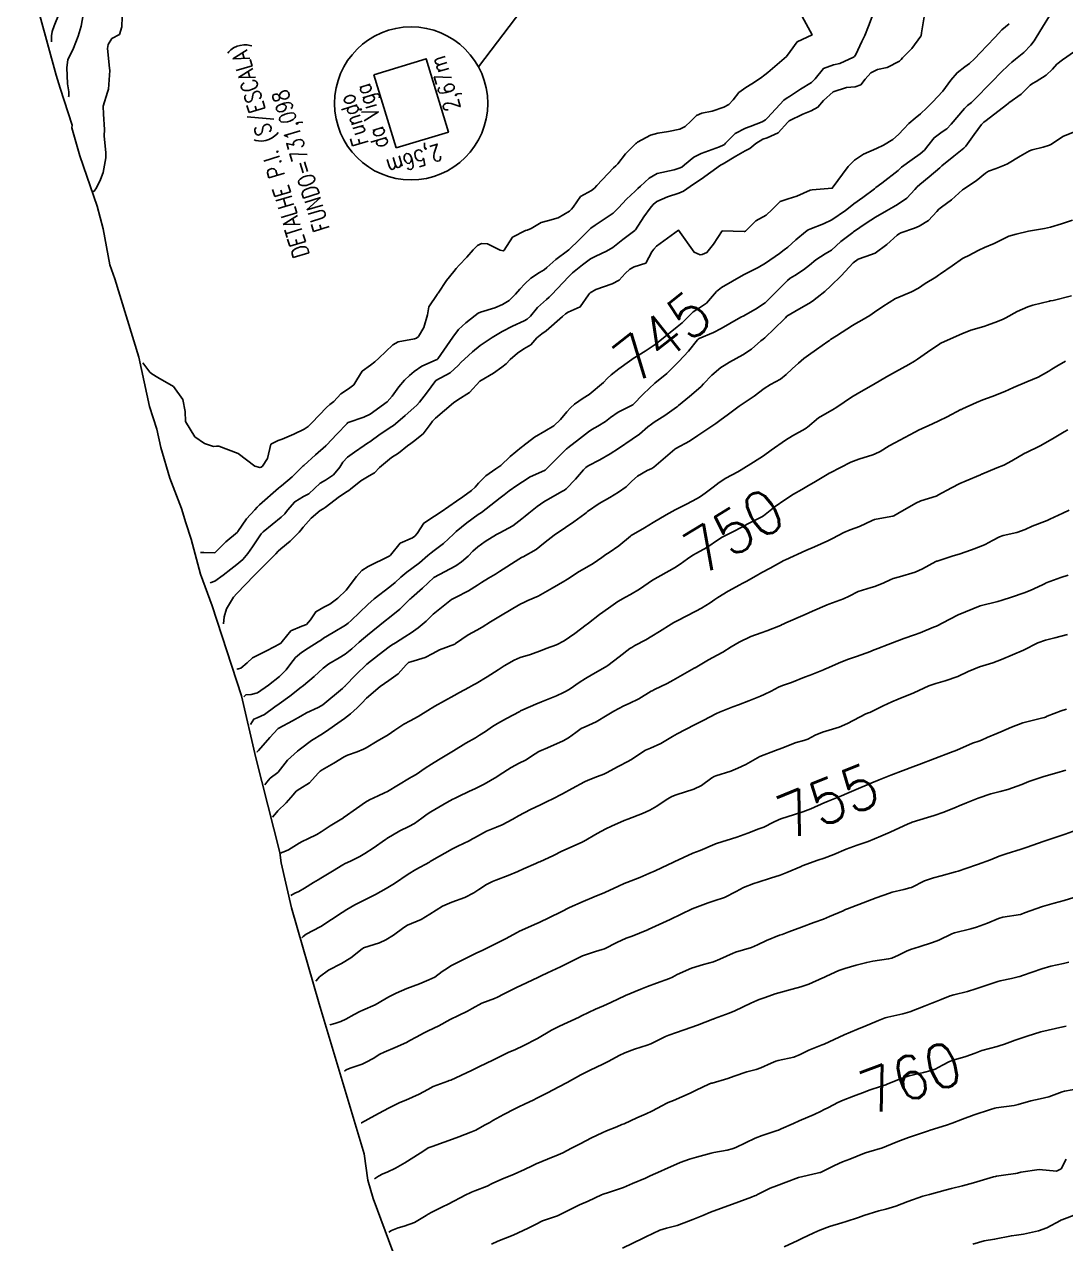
# Model space of a CAD drawing. Header units: metres. Extents: x 298520 to 308411, y 7433745 to 7450750.
# Drawn here: x 298738.5 to 298833.6, y 7449857.4 to 7449968.8 of the extents above; entities that cross this region are included whole.
import ezdxf
from ezdxf.enums import TextEntityAlignment as Align

# ---------------------------------------------------------------- set-up
doc = ezdxf.new("R2010")
doc.units = ezdxf.units.M
doc.header["$LTSCALE"] = 10
doc.linetypes.add('CONTINUO', pattern=[0])
for name, color, linetype in [('Area', 45, 'Continuous'), ('Cotas', 45, 'Continuous'), ('Curvas de Nivel 1m', 11, 'Continuous'), ('Curvas de Nivel 5m', 15, 'Continuous'), ('TEXTO', 45, 'Continuous')]:
    doc.layers.add(name, color=color, linetype=linetype)
doc.styles.add('ROMANS', font='romans', dxfattribs={"height": 0.2})
doc.styles.add('Style-STANDARD', font='STANDARD.shx')

msp = doc.modelspace()

# ---------------------------------------------------------------- linework, layer by layer
at = {"layer": 'Area'}
msp.add_polyline3d([(298772.15, 7449856.68, 759.42), (298770.34, 7449861.5, 758.44), (298769.87, 7449863.19, 758.13), (298769.52, 7449865.6, 757.73), (298765.42, 7449879.29, 754.47), (298762.87, 7449888.06, 752.55), (298761.93, 7449892.18, 751.44), (298761.81, 7449893.12, 751.2), (298759.62, 7449901.79, 752.36), (298758.31, 7449907.45, 748.82), (298755.62, 7449915.66, 748.57), (298754.57, 7449918.57, 748.25), (298753.7, 7449921.77, 748.85), (298753.22, 7449923.27, 741.68), (298752.83, 7449924.57, 747.5), (298751.76, 7449927.34, 741.1), (298750.95, 7449930.15, 741.15), (298750.56, 7449931.81, 740.97), (298749.9, 7449933.89, 740.91), (298748.91, 7449938.41, 740.86), (298746.72, 7449945.57, 740.88), (298746.28, 7449946.84, 740.8), (298745.67, 7449950.14, 740.79), (298745.11, 7449952.2, 740.91), (298743.53, 7449956.81, 740.98), (298742.79, 7449959.36, 740.96), (298742.82, 7449959.6, 740.9), (298741.72, 7449962.98, 741.17), (298741.36, 7449964.16, 741.36), (298738.46, 7449974.77, 744.18)], dxfattribs=at)
at = {"layer": 'Curvas de Nivel 1m', "flags": 128}
for points, elevation in [([(298741.63, 7449969.8), (298741.19, 7449968.67), (298741, 7449968.15), (298740.93, 7449967.76), (298740.94, 7449967.22)], 743), ([(298743.89, 7449970.03), (298743.65, 7449968.64), (298743.39, 7449967.73), (298742.94, 7449966.65), (298742.44, 7449965.58), (298742.33, 7449964.88), (298742.41, 7449963.37), (298742.52, 7449962.66), (298742.53, 7449962.53), (298742.52, 7449962.41), (298742.52, 7449962.29), (298742.51, 7449962.18)], 742), ([(298747.4, 7449969.51), (298747.37, 7449968.6), (298747.17, 7449967.9), (298746.47, 7449967.51), (298746.11, 7449966.96), (298746.06, 7449966.61), (298746.25, 7449964.8), (298746.26, 7449964.61), (298746.14, 7449962.88), (298746.07, 7449962.61), (298745.65, 7449961.35), (298745.71, 7449960.62), (298745.78, 7449959.21), (298745.76, 7449958.62), (298745.9, 7449957.06), (298745.91, 7449956.61), (298745.66, 7449955.28), (298745.42, 7449954.62), (298745.06, 7449953.87), (298744.83, 7449953.57), (298744.67, 7449953.52)], 741), ([(298749.29, 7449937.87), (298749.94, 7449937.03), (298750.1, 7449936.87), (298750.65, 7449936.55), (298752.08, 7449935.71), (298752.95, 7449934.53), (298753.16, 7449933.43), (298753.18, 7449932.53), (298754.03, 7449931.13), (298754.94, 7449930.51), (298755.76, 7449930.24), (298756.02, 7449930.27), (298756.23, 7449930.27), (298758.01, 7449929.58), (298759.54, 7449928.45), (298760, 7449928.31), (298760.11, 7449928.34), (298760.22, 7449928.45), (298760.7, 7449929.13), (298760.98, 7449930.44), (298761.67, 7449930.79), (298762.03, 7449930.9), (298763.08, 7449931.37), (298764.04, 7449931.82), (298764.39, 7449932.05), (298764.74, 7449932.39), (298766.07, 7449933.8), (298766.38, 7449934.06), (298766.76, 7449934.36), (298767.39, 7449935.05), (298768.08, 7449935.51), (298768.57, 7449935.86), (298768.86, 7449936.34), (298769.33, 7449937.11), (298770.11, 7449937.68), (298770.49, 7449937.96), (298770.88, 7449938.32), (298772.14, 7449939.54), (298772.63, 7449939.8), (298774.14, 7449940.07), (298774.3, 7449940.12), (298774.48, 7449940.28), (298774.98, 7449941.1), (298775.32, 7449942.26), (298775.43, 7449943), (298776.19, 7449944.13), (298776.24, 7449944.2), (298776.28, 7449944.25), (298777.04, 7449945.41), (298777.71, 7449946.24), (298777.94, 7449946.51), (298778.22, 7449946.82), (298778.92, 7449947.54), (298779.5, 7449948.22), (298779.87, 7449948.59), (298780.25, 7449948.78), (298780.81, 7449948.76), (298781.97, 7449948.18), (298782.24, 7449948.13), (298782.28, 7449948.15), (298782.31, 7449948.18), (298783.07, 7449949.35), (298784.26, 7449949.96), (298784.42, 7449950), (298784.79, 7449950.15), (298785.7, 7449950.72), (298786.27, 7449950.87), (298787.27, 7449951.12), (298788.28, 7449951.75), (298788.48, 7449951.91), (298788.64, 7449952.11), (298789.31, 7449953.09), (298790.31, 7449953.62), (298790.57, 7449953.83), (298790.79, 7449954.08), (298792.33, 7449955.7), (298792.52, 7449955.87), (298792.72, 7449956.06), (298793.41, 7449956.98), (298794.35, 7449957.92), (298794.42, 7449957.97), (298794.51, 7449958.04), (298795.71, 7449958.68), (298796.37, 7449958.88), (298797.34, 7449959.03), (298798.37, 7449959.24), (298798.87, 7449959.49), (298799.4, 7449959.98), (298799.89, 7449960.48), (298800.39, 7449960.69), (298801.33, 7449960.89), (298802.4, 7449961.23), (298802.85, 7449961.49), (298803.25, 7449961.93), (298803.77, 7449962.57), (298804.42, 7449963.04), (298804.97, 7449963.37), (298805.77, 7449963.91), (298806.15, 7449964.19), (298806.44, 7449964.4), (298808.13, 7449965.87), (298808.46, 7449966.34), (298809.12, 7449967.21), (298810.47, 7449967.85), (298809.38, 7449969.86)], 741), ([(298754.56, 7449920.54), (298754.88, 7449920.55), (298755.87, 7449920.52), (298755.9, 7449920.54), (298756.88, 7449921.52), (298757.93, 7449922.41), (298757.96, 7449922.44), (298757.98, 7449922.47), (298758.78, 7449923.63), (298759.52, 7449924.45), (298759.73, 7449924.68), (298759.96, 7449924.9), (298761.7, 7449926.42), (298761.85, 7449926.55), (298761.98, 7449926.64), (298762.94, 7449927.46), (298763.89, 7449928.4), (298763.95, 7449928.46), (298764, 7449928.51), (298765.09, 7449929.46), (298766.02, 7449930.29), (298766.06, 7449930.34), (298766.08, 7449930.37), (298767.03, 7449931.37), (298767.96, 7449932.35), (298768.01, 7449932.4), (298768.05, 7449932.42), (298769.48, 7449932.91), (298770.06, 7449933.18), (298771.62, 7449934.31), (298772.08, 7449934.83), (298772.68, 7449935.7), (298773.2, 7449936.29), (298773.67, 7449936.71), (298774.11, 7449937.09), (298774.8, 7449937.59), (298776.12, 7449938.15), (298776.19, 7449938.19), (298776.26, 7449938.26), (298776.52, 7449938.65), (298777.62, 7449940.24), (298778.15, 7449940.92), (298778.83, 7449941.55), (298779.68, 7449942.21), (298779.96, 7449942.42), (298780.17, 7449942.51), (298781.46, 7449942.9), (298782.18, 7449943.2), (298782.77, 7449943.59), (298783.37, 7449944.17), (298783.76, 7449944.6), (298784.2, 7449945.11), (298784.75, 7449945.61), (298785.54, 7449946.15), (298785.97, 7449946.39), (298786.22, 7449946.58), (298787.05, 7449947.31), (298788.12, 7449948.11), (298788.24, 7449948.21), (298789.21, 7449949.15), (298790.14, 7449950.09), (298790.2, 7449950.15), (298790.26, 7449950.2), (298790.65, 7449950.46), (298792.28, 7449951.56), (298792.54, 7449951.8), (298792.77, 7449952.06), (298793.5, 7449952.84), (298794.31, 7449953.57), (298794.55, 7449953.8), (298794.78, 7449954.04), (298795.58, 7449954.77), (298796.32, 7449955.17), (298797.86, 7449955.53), (298798.33, 7449955.66), (298798.55, 7449955.77), (298798.82, 7449955.99), (298799.65, 7449956.67), (298800.34, 7449957.01), (298802.02, 7449957.62), (298802.35, 7449957.77), (298802.46, 7449957.83), (298802.57, 7449957.94), (298803.45, 7449958.84), (298804.37, 7449959.34), (298804.8, 7449959.49), (298805.9, 7449959.9), (298806.21, 7449960.08), (298806.39, 7449960.27), (298807.89, 7449961.88), (298808.19, 7449962.09), (298808.41, 7449962.23), (298809.4, 7449962.88), (298810.42, 7449963.5), (298810.76, 7449963.84), (298811.5, 7449964.77), (298812.44, 7449965.12), (298813.02, 7449965.24), (298814.25, 7449965.8), (298814.36, 7449965.89), (298814.46, 7449966.07), (298815.01, 7449967.25), (298815.29, 7449967.79), (298815.64, 7449968.64), (298816.05, 7449969.78)], 742), ([(298755.45, 7449917.78), (298755.88, 7449917.93), (298756.64, 7449918.48), (298757.34, 7449919.03), (298757.89, 7449919.44), (298758.44, 7449919.92), (298758.9, 7449920.46), (298759.31, 7449921.05), (298759.93, 7449921.99), (298760.12, 7449922.26), (298760.3, 7449922.44), (298761.95, 7449923.77), (298762.28, 7449924.08), (298762.52, 7449924.41), (298763.18, 7449925.19), (298763.97, 7449925.65), (298764.46, 7449925.91), (298764.99, 7449926.39), (298765.49, 7449926.87), (298765.98, 7449927.15), (298766.72, 7449927.63), (298767.29, 7449928.36), (298767.57, 7449928.79), (298768.01, 7449929.25), (298768.65, 7449929.71), (298769.52, 7449930.33), (298769.82, 7449930.54), (298770.03, 7449930.67), (298771, 7449931.35), (298772.05, 7449932.05), (298772.2, 7449932.15), (298772.38, 7449932.3), (298773.28, 7449933.07), (298774.07, 7449933.76), (298774.34, 7449934.01), (298774.57, 7449934.28), (298775.23, 7449935.12), (298776.07, 7449936.26), (298777.38, 7449936.97), (298778.11, 7449937.64), (298778.4, 7449937.94), (298778.7, 7449938.22), (298779.44, 7449938.9), (298780.14, 7449939.46), (298781.23, 7449940.19), (298782.15, 7449940.74), (298783.09, 7449941.23), (298784.16, 7449941.71), (298784.44, 7449941.87), (298784.72, 7449942.15), (298785.38, 7449942.95), (298786.19, 7449943.68), (298786.43, 7449943.89), (298786.67, 7449944.13), (298788.21, 7449945.75), (298788.39, 7449945.93), (298788.57, 7449946.11), (298789.47, 7449946.85), (298790.23, 7449947.39), (298790.69, 7449947.63), (298791.68, 7449948.07), (298792.25, 7449948.42), (298793.16, 7449949.15), (298794.26, 7449949.96), (298794.31, 7449950), (298794.34, 7449950.04), (298795.09, 7449951.22), (298795.66, 7449952.03), (298795.95, 7449952.36), (298796.29, 7449952.63), (298797.25, 7449953.05), (298798.3, 7449953.39), (298798.72, 7449953.57), (298799.32, 7449953.98), (298799.91, 7449954.38), (298800.32, 7449954.66), (298802.11, 7449955.94), (298802.33, 7449956.08), (298803.5, 7449956.77), (298804.35, 7449957.24), (298804.79, 7449957.47), (298805.34, 7449957.91), (298805.96, 7449958.31), (298806.36, 7449958.44), (298807.36, 7449958.9), (298808.25, 7449959.87), (298808.38, 7449959.99), (298809.64, 7449960.61), (298810.39, 7449960.92), (298811.01, 7449961.23), (298811.52, 7449961.84), (298812.41, 7449962.64), (298813.63, 7449963.03), (298814.42, 7449963.1), (298814.92, 7449963.3), (298815.31, 7449963.79), (298815.84, 7449964.38), (298816.44, 7449964.69), (298817.34, 7449964.86), (298818.45, 7449965.46), (298818.6, 7449965.6), (298818.75, 7449965.75), (298819.6, 7449966.6), (298820.41, 7449967.73), (298820.43, 7449967.77), (298820.48, 7449968.05), (298820.73, 7449969.49)], 743), ([(298756.65, 7449914.02), (298756.74, 7449914.67), (298756.94, 7449915.39), (298757.57, 7449916.47), (298757.87, 7449916.8), (298759.48, 7449918.45), (298759.68, 7449918.66), (298759.89, 7449918.87), (298761.46, 7449920.43), (298761.67, 7449920.66), (298761.91, 7449920.89), (298762.76, 7449921.58), (298763.57, 7449922.4), (298763.73, 7449922.6), (298763.94, 7449922.87), (298764.67, 7449923.67), (298765.5, 7449924.38), (298765.78, 7449924.55), (298765.96, 7449924.66), (298767.27, 7449925.66), (298767.97, 7449926.12), (298768.11, 7449926.21), (298768.26, 7449926.35), (298769.23, 7449927.09), (298769.99, 7449927.54), (298770.47, 7449927.84), (298770.93, 7449928.32), (298772.01, 7449929.23), (298772.67, 7449929.64), (298773.48, 7449930.29), (298773.79, 7449930.52), (298774.03, 7449930.68), (298774.91, 7449931.4), (298775.56, 7449932.26), (298775.78, 7449932.54), (298776.06, 7449932.81), (298777.68, 7449934.24), (298778.08, 7449934.5), (298779.14, 7449935.16), (298780.09, 7449936.21), (298781.35, 7449936.95), (298782.11, 7449937.49), (298782.5, 7449937.8), (298782.87, 7449938.17), (298783.53, 7449938.76), (298784.13, 7449939.16), (298784.75, 7449939.54), (298785.32, 7449940.15), (298785.77, 7449940.52), (298786.15, 7449940.8), (298787.66, 7449942.12), (298787.92, 7449942.36), (298788.17, 7449942.5), (298789.28, 7449943), (298790.03, 7449944.09), (298790.1, 7449944.19), (298790.19, 7449944.28), (298790.69, 7449944.58), (298792.2, 7449945.09), (298792.84, 7449945.42), (298793.38, 7449946.05), (298793.82, 7449946.44), (298794.22, 7449946.64), (298795.26, 7449947), (298795.81, 7449948.02), (298795.99, 7449948.28), (298796.25, 7449948.53), (298798.26, 7449949.99), (298799.69, 7449947.98), (298800.23, 7449947.74), (298800.42, 7449947.78), (298800.85, 7449947.96), (298801.47, 7449948.73), (298802.26, 7449949.94), (298804.26, 7449949.87), (298804.3, 7449949.88), (298804.37, 7449949.92), (298805.33, 7449950.85), (298806.28, 7449951.37), (298806.82, 7449951.89), (298807.56, 7449952.61), (298808.3, 7449952.86), (298809.07, 7449953.1), (298810.31, 7449953.66), (298810.47, 7449953.69), (298812.31, 7449953.83), (298813.76, 7449955.81), (298814.34, 7449956.4), (298815.18, 7449956.96), (298816.35, 7449957.48), (298817.01, 7449957.77), (298817.84, 7449958.28), (298818.37, 7449958.75), (298818.85, 7449959.27), (298819.33, 7449959.74), (298819.9, 7449960.23), (298820.39, 7449960.64), (298820.95, 7449961.17), (298821.5, 7449961.72), (298821.94, 7449962.18), (298822.41, 7449962.71), (298823.16, 7449963.7), (298823.73, 7449964.39), (298824.44, 7449964.93), (298824.87, 7449965.25), (298825.33, 7449965.67), (298825.88, 7449966.24), (298826.46, 7449966.84), (298827.22, 7449967.65), (298827.83, 7449968.3), (298828.49, 7449968.87)], 744), ([(298758.52, 7449907.35), (298758.72, 7449907.55), (298759.19, 7449907.58), (298759.76, 7449907.72), (298760.77, 7449908.43), (298761.77, 7449909.22), (298762.38, 7449909.82), (298762.82, 7449910.41), (298763.25, 7449910.95), (298763.8, 7449911.41), (298764.4, 7449911.8), (298765.31, 7449912.39), (298765.61, 7449912.58), (298765.82, 7449912.72), (298766.7, 7449913.25), (298767.83, 7449913.92), (298768.07, 7449914.1), (298768.34, 7449914.34), (298769.11, 7449915.07), (298769.86, 7449915.81), (298770.44, 7449916.32), (298771.87, 7449917.42), (298772.36, 7449917.81), (298772.89, 7449918.29), (298773.42, 7449918.75), (298773.89, 7449919.08), (298774.58, 7449919.59), (298775.35, 7449920.27), (298775.64, 7449920.53), (298775.91, 7449920.74), (298776.79, 7449921.37), (298777.69, 7449922.23), (298777.94, 7449922.47), (298778.91, 7449923.26), (298779.95, 7449924.01), (298780.24, 7449924.21), (298781.97, 7449925.53), (298782.32, 7449925.82), (298782.78, 7449926.17), (298783.49, 7449926.66), (298783.99, 7449927.02), (298784.7, 7449927.45), (298786, 7449928.04), (298786.07, 7449928.07), (298786.14, 7449928.14), (298788.02, 7449930.01), (298788.08, 7449930.06), (298788.14, 7449930.11), (298789.21, 7449930.92), (298790.04, 7449931.58), (298790.35, 7449931.78), (298790.89, 7449932.08), (298791.6, 7449932.52), (298792.05, 7449932.87), (298792.75, 7449933.37), (298794.07, 7449934.04), (298795.07, 7449935.05), (298796.09, 7449936.02), (298797.2, 7449936.91), (298798.12, 7449937.82), (298798.21, 7449937.9), (298798.29, 7449937.99), (298799.17, 7449938.94), (298800, 7449939.97), (298800.07, 7449940.05), (298800.14, 7449940.09), (298801.46, 7449940.65), (298802.15, 7449941.02), (298803.75, 7449941.93), (298804.02, 7449942.07), (298804.17, 7449942.14), (298805.3, 7449942.78), (298806.18, 7449943.36), (298806.46, 7449943.63), (298806.7, 7449943.89), (298808.21, 7449945.41), (298808.47, 7449945.61), (298808.9, 7449945.86), (298809.7, 7449946.37), (298810.22, 7449946.8), (298810.8, 7449947.28), (298811.66, 7449947.84), (298812.03, 7449948.04), (298812.24, 7449948.19), (298813.11, 7449948.96), (298814.2, 7449949.8), (298814.26, 7449949.85), (298815.41, 7449950.65), (298816.28, 7449951.2), (298817.28, 7449951.77), (298817.92, 7449952.13), (298818.29, 7449952.35), (298819.12, 7449952.93), (298819.87, 7449953.73), (298820.08, 7449953.97), (298820.32, 7449954.19), (298821.16, 7449954.88), (298822.16, 7449955.71), (298822.25, 7449955.8), (298822.33, 7449955.88), (298823.43, 7449956.78), (298824.35, 7449957.51), (298824.44, 7449957.59), (298824.53, 7449957.68), (298825.3, 7449958.74), (298825.97, 7449959.66), (298826.18, 7449959.87), (298826.39, 7449960.03), (298828.24, 7449961.47), (298828.4, 7449961.59), (298828.43, 7449961.6), (298828.47, 7449961.63), (298829.58, 7449962.44), (298830.42, 7449963.26), (298830.61, 7449963.42), (298830.97, 7449963.6), (298831.87, 7449964.16), (298832.44, 7449964.73), (298832.85, 7449965.18), (298833.36, 7449965.58), (298834.46, 7449966.33)], 746), ([(298759.12, 7449904.84), (298759.43, 7449905.32), (298759.73, 7449905.45), (298760.42, 7449905.75), (298761.35, 7449906.43), (298761.75, 7449906.72), (298762.73, 7449907.43), (298763.76, 7449908.25), (298763.85, 7449908.31), (298763.98, 7449908.4), (298764.95, 7449909.21), (298765.78, 7449909.97), (298766.3, 7449910.37), (298767.24, 7449910.91), (298767.8, 7449911.26), (298768.41, 7449911.74), (298769.08, 7449912.34), (298769.47, 7449912.68), (298769.82, 7449912.98), (298771.44, 7449914.31), (298771.84, 7449914.62), (298772.77, 7449915.36), (298773.71, 7449916.28), (298773.78, 7449916.35), (298773.85, 7449916.41), (298774.86, 7449917.28), (298775.88, 7449918.26), (298777.89, 7449919.33), (298778.43, 7449919.69), (298779.02, 7449920.22), (298779.46, 7449920.66), (298779.92, 7449921.07), (298780.58, 7449921.55), (298781.63, 7449922.18), (298781.93, 7449922.34), (298783.13, 7449922.98), (298783.95, 7449923.61), (298784.24, 7449923.87), (298784.58, 7449924.15), (298785.35, 7449924.75), (298785.96, 7449925.18), (298787.58, 7449926.12), (298787.83, 7449926.25), (298787.98, 7449926.36), (298788.84, 7449927.26), (298789.58, 7449928.09), (298789.79, 7449928.31), (298790.01, 7449928.47), (298791.06, 7449929.03), (298792.02, 7449929.55), (298792.77, 7449930.06), (298794.03, 7449930.91), (298794.7, 7449931.37), (298795.47, 7449932.03), (298795.79, 7449932.28), (298796.05, 7449932.46), (298797, 7449933.07), (298798.07, 7449933.84), (298798.16, 7449933.9), (298798.27, 7449933.99), (298799.26, 7449934.8), (298800.09, 7449935.5), (298800.33, 7449935.73), (298800.55, 7449935.97), (298801.3, 7449936.76), (298802.12, 7449937.44), (298802.42, 7449937.64), (298802.93, 7449937.94), (298804.13, 7449938.6), (298804.93, 7449939.12), (298805.8, 7449939.9), (298805.99, 7449940.05), (298806.15, 7449940.18), (298807.91, 7449941.87), (298808.03, 7449942), (298808.17, 7449942.13), (298809.25, 7449942.79), (298810.18, 7449943.3), (298810.52, 7449943.51), (298810.94, 7449943.84), (298811.63, 7449944.41), (298812.2, 7449944.91), (298813.12, 7449945.82), (298814.23, 7449947.01), (298814.68, 7449947.34), (298815.91, 7449947.78), (298816.15, 7449947.86), (298816.23, 7449947.9), (298817.31, 7449948.7), (298818.26, 7449949.56), (298818.36, 7449949.65), (298818.59, 7449949.75), (298819.82, 7449950.18), (298820.27, 7449950.37), (298821.1, 7449950.9), (298821.89, 7449951.71), (298822.07, 7449951.93), (298822.29, 7449952.12), (298823.22, 7449952.78), (298824.21, 7449953.68), (298824.31, 7449953.76), (298825.47, 7449954.52), (298826.33, 7449955.21), (298826.6, 7449955.39), (298827.3, 7449955.65), (298828.05, 7449955.93), (298828.34, 7449956.08), (298829.5, 7449956.78), (298830.35, 7449957.25), (298830.6, 7449957.35), (298831.61, 7449957.6), (298832.18, 7449957.77), (298832.36, 7449957.87), (298833.39, 7449958.56), (298834.37, 7449958.95)], 747), ([(298759.73, 7449902.3), (298759.75, 7449902.33), (298759.78, 7449902.36), (298759.86, 7449902.45), (298760.91, 7449903.63), (298761.62, 7449904.42), (298761.67, 7449904.46), (298761.71, 7449904.48), (298762.97, 7449905.16), (298763.73, 7449905.6), (298764.25, 7449905.88), (298765.32, 7449906.38), (298765.6, 7449906.53), (298765.75, 7449906.62), (298767.53, 7449908.13), (298767.76, 7449908.32), (298767.78, 7449908.33), (298767.79, 7449908.35), (298768.75, 7449909.37), (298769.76, 7449910.33), (298770.89, 7449911.22), (298771.81, 7449911.92), (298772.03, 7449912.08), (298772.38, 7449912.29), (298773.25, 7449912.85), (298773.82, 7449913.21), (298774.45, 7449913.65), (298775.19, 7449914.27), (298775.51, 7449914.58), (298775.84, 7449914.9), (298777.52, 7449916.24), (298777.86, 7449916.43), (298779.05, 7449917.04), (298779.87, 7449917.57), (298780.26, 7449917.82), (298780.9, 7449918.2), (298781.52, 7449918.56), (298781.89, 7449918.8), (298783.66, 7449919.93), (298783.9, 7449920.08), (298783.96, 7449920.11), (298784.05, 7449920.16), (298785.24, 7449920.82), (298785.92, 7449921.36), (298786.35, 7449921.71), (298786.9, 7449922.13), (298787.94, 7449922.84), (298788.69, 7449923.36), (298789.69, 7449924.09), (298789.84, 7449924.21), (298789.95, 7449924.3), (298791.02, 7449925.02), (298791.97, 7449925.58), (298792.78, 7449926.06), (298793.47, 7449926.56), (298793.99, 7449927.07), (298794.51, 7449927.52), (298795.41, 7449928.03), (298795.81, 7449928.22), (298796.01, 7449928.34), (298797.92, 7449929.99), (298798.02, 7449930.06), (298799.28, 7449930.73), (298800.04, 7449931.23), (298800.47, 7449931.54), (298801.11, 7449931.96), (298801.67, 7449932.33), (298802.05, 7449932.61), (298802.82, 7449933.18), (298803.8, 7449933.92), (298804.07, 7449934.11), (298805.17, 7449934.82), (298806.09, 7449935.52), (298806.67, 7449935.89), (298807.58, 7449936.4), (298808.11, 7449936.8), (298808.65, 7449937.33), (298809.23, 7449937.86), (298809.71, 7449938.27), (298810.13, 7449938.57), (298810.89, 7449939.09), (298811.92, 7449939.83), (298812.05, 7449939.93), (298812.14, 7449940), (298812.69, 7449940.36), (298814.16, 7449941.3), (298814.47, 7449941.49), (298815.02, 7449941.79), (298815.74, 7449942.21), (298816.17, 7449942.5), (298816.94, 7449943.02), (298818.1, 7449943.75), (298818.19, 7449943.8), (298819.57, 7449944.36), (298820.2, 7449944.71), (298820.81, 7449945.12), (298821.77, 7449945.71), (298822.04, 7449945.89), (298822.22, 7449946.01), (298823.27, 7449946.74), (298824.23, 7449947.4), (298824.41, 7449947.5), (298824.74, 7449947.67), (298825.72, 7449948.18), (298826.24, 7449948.43), (298827.11, 7449948.79), (298828.26, 7449949.37), (298828.45, 7449949.45), (298829.12, 7449949.63), (298830.27, 7449949.9), (298831.71, 7449950.15), (298832.27, 7449950.27), (298833.26, 7449950.57), (298834.28, 7449950.93)], 748), ([(298760.43, 7449899.33), (298760.62, 7449899.57), (298760.92, 7449899.92), (298761.64, 7449900.45), (298761.66, 7449900.47), (298762.52, 7449901.58), (298763.42, 7449902.4), (298763.58, 7449902.52), (298763.7, 7449902.62), (298764.72, 7449903.38), (298765.71, 7449903.99), (298766.3, 7449904.37), (298767.12, 7449904.96), (298767.73, 7449905.38), (298768.29, 7449905.79), (298768.89, 7449906.34), (298769.31, 7449906.78), (298769.75, 7449907.24), (298770.99, 7449908.31), (298771.77, 7449908.84), (298772.62, 7449909.45), (298773.36, 7449910.28), (298773.58, 7449910.48), (298773.79, 7449910.57), (298775.1, 7449910.96), (298775.8, 7449911.33), (298776.41, 7449911.65), (298777.81, 7449912.18), (298777.84, 7449912.2), (298777.88, 7449912.23), (298779.02, 7449913.02), (298779.83, 7449913.46), (298780.32, 7449913.71), (298781.08, 7449914.2), (298781.54, 7449914.49), (298781.84, 7449914.67), (298783.11, 7449915.44), (298783.85, 7449915.85), (298784.06, 7449915.95), (298784.5, 7449916.15), (298785.43, 7449916.57), (298785.86, 7449916.79), (298786.71, 7449917.28), (298787.88, 7449917.96), (298787.97, 7449918.02), (298788.1, 7449918.11), (298789.19, 7449918.8), (298789.89, 7449919.2), (298790.45, 7449919.53), (298791.25, 7449920.08), (298791.62, 7449920.35), (298791.91, 7449920.55), (298792.8, 7449921.17), (298793.87, 7449922.04), (298793.93, 7449922.09), (298795.16, 7449922.81), (298795.95, 7449923.3), (298797.12, 7449924), (298797.96, 7449924.45), (298798.98, 7449924.96), (298799.97, 7449925.47), (298800.28, 7449925.66), (298800.69, 7449925.96), (298801.42, 7449926.52), (298801.99, 7449926.94), (298802.6, 7449927.33), (298803.69, 7449927.92), (298804, 7449928.09), (298805.13, 7449928.79), (298806.02, 7449929.39), (298806.72, 7449929.89), (298808.03, 7449930.8), (298808.68, 7449931.22), (298809.84, 7449931.85), (298809.97, 7449931.93), (298810.05, 7449931.99), (298811.06, 7449932.84), (298812.07, 7449933.43), (298812.33, 7449933.57), (298812.74, 7449933.82), (298814.08, 7449934.73), (298814.74, 7449935.14), (298815.87, 7449935.78), (298816.01, 7449935.86), (298816.09, 7449935.91), (298817.28, 7449936.59), (298818.11, 7449937.07), (298819.31, 7449937.74), (298819.82, 7449938.03), (298820.12, 7449938.22), (298821.01, 7449938.84), (298822.14, 7449939.63), (298822.19, 7449939.66), (298822.3, 7449939.71), (298824.15, 7449940.54), (298824.97, 7449940.86), (298826.16, 7449941.21), (298826.5, 7449941.32), (298827.42, 7449941.65), (298827.95, 7449941.86), (298828.17, 7449941.98), (298829.23, 7449942.57), (298830.18, 7449942.99), (298830.66, 7449943.14), (298832.19, 7449943.52), (298832.24, 7449943.54), (298832.51, 7449943.59), (298834.2, 7449944)], 749), ([(298761.91, 7449893.07), (298762.01, 7449893.12), (298762.19, 7449893.19), (298762.61, 7449893.38), (298763.59, 7449893.99), (298763.85, 7449894.14), (298764.38, 7449894.39), (298765.2, 7449894.78), (298765.6, 7449895.02), (298766.42, 7449895.56), (298767.62, 7449896.3), (298767.65, 7449896.32), (298767.69, 7449896.35), (298768.81, 7449897.16), (298769.64, 7449897.74), (298770.01, 7449897.95), (298770.81, 7449898.32), (298771.38, 7449898.58), (298771.65, 7449898.72), (298772.66, 7449899.3), (298773.66, 7449899.91), (298773.89, 7449900.04), (298774.27, 7449900.27), (298775.1, 7449900.83), (298775.68, 7449901.19), (298776.33, 7449901.6), (298777.38, 7449902.23), (298777.69, 7449902.42), (298778.81, 7449903.11), (298779.71, 7449903.62), (298780.08, 7449903.84), (298780.61, 7449904.2), (298781.27, 7449904.64), (298781.72, 7449904.91), (298782.54, 7449905.37), (298783.74, 7449906.03), (298783.83, 7449906.07), (298784.03, 7449906.16), (298785.22, 7449906.68), (298785.75, 7449906.91), (298787.1, 7449907.46), (298787.76, 7449907.74), (298788, 7449907.87), (298788.35, 7449908.1), (298789.19, 7449908.68), (298789.77, 7449909.04), (298790.43, 7449909.43), (298791.56, 7449910.07), (298791.7, 7449910.16), (298791.79, 7449910.22), (298792.83, 7449911.02), (298793.81, 7449911.76), (298793.98, 7449911.87), (298794.28, 7449912.04), (298795.27, 7449912.57), (298795.82, 7449912.9), (298796.51, 7449913.33), (298797.59, 7449914), (298797.83, 7449914.15), (298798.15, 7449914.31), (298799.85, 7449915.18), (298800.36, 7449915.46), (298801.15, 7449915.96), (298801.57, 7449916.24), (298801.86, 7449916.44), (298802.8, 7449917), (298803.88, 7449917.6), (298804.09, 7449917.71), (298804.46, 7449917.91), (298805.37, 7449918.43), (298805.89, 7449918.72), (298806.65, 7449919.13), (298807.9, 7449919.82), (298808.03, 7449919.88), (298809.91, 7449920.74), (298810.68, 7449921.08), (298811.92, 7449921.61), (298812.33, 7449921.82), (298813.36, 7449922.38), (298813.94, 7449922.61), (298814.8, 7449922.93), (298815.95, 7449923.47), (298816.18, 7449923.55), (298817.32, 7449923.77), (298817.85, 7449923.87), (298817.95, 7449923.9), (298818.3, 7449924.1), (298819.97, 7449925.07), (298820.42, 7449925.28), (298821.8, 7449925.71), (298821.93, 7449925.76), (298821.97, 7449925.78), (298823.22, 7449926.46), (298823.99, 7449926.84), (298824.57, 7449927.1), (298825.86, 7449927.66), (298825.96, 7449927.71), (298826, 7449927.72), (298827.37, 7449928.27), (298828.01, 7449928.53), (298828.74, 7449928.91), (298829.91, 7449929.61), (298830.02, 7449929.67), (298831.33, 7449930.3), (298832.03, 7449930.69), (298832.59, 7449931.03), (298833.52, 7449931.58), (298833.86, 7449931.76)], 751), ([(298762.83, 7449889.21), (298763.2, 7449889.41), (298763.54, 7449889.57), (298764.07, 7449889.87), (298764.9, 7449890.39), (298765.31, 7449890.63), (298765.56, 7449890.78), (298766.64, 7449891.44), (298767.57, 7449891.99), (298767.8, 7449892.12), (298768.26, 7449892.34), (298769.14, 7449892.77), (298769.58, 7449893.03), (298770.36, 7449893.54), (298771.47, 7449894.31), (298771.54, 7449894.36), (298771.59, 7449894.4), (298772.78, 7449895.11), (298773.61, 7449895.5), (298774.12, 7449895.77), (298774.81, 7449896.27), (298775.27, 7449896.62), (298775.63, 7449896.86), (298777.09, 7449897.69), (298777.64, 7449898.01), (298777.79, 7449898.08), (298778.08, 7449898.23), (298779.14, 7449898.73), (298779.65, 7449898.96), (298780.48, 7449899.38), (298781.66, 7449900.06), (298781.86, 7449900.19), (298782.96, 7449900.89), (298783.68, 7449901.28), (298784.26, 7449901.58), (298785.16, 7449902.15), (298785.49, 7449902.35), (298785.7, 7449902.45), (298786.27, 7449902.7), (298787.71, 7449903.35), (298788.2, 7449903.61), (298788.87, 7449904.1), (298789.36, 7449904.45), (298789.72, 7449904.63), (298790.72, 7449905.08), (298791.73, 7449905.68), (298792.36, 7449906.06), (298793.26, 7449906.53), (298793.74, 7449906.74), (298794.63, 7449907.16), (298795.76, 7449907.86), (298795.86, 7449907.92), (298796.07, 7449908.02), (298797.21, 7449908.57), (298797.77, 7449908.87), (298799.7, 7449909.97), (298799.75, 7449910), (298799.78, 7449910.02), (298801, 7449910.75), (298801.8, 7449911.17), (298802.3, 7449911.45), (298803.06, 7449911.93), (298803.82, 7449912.36), (298804.88, 7449912.86), (298805.83, 7449913.21), (298806.34, 7449913.39), (298807.58, 7449913.88), (298807.75, 7449913.96), (298807.83, 7449914), (298808.07, 7449914.11), (298809.84, 7449914.89), (298810.51, 7449915.18), (298811.85, 7449915.76), (298812.01, 7449915.83), (298813.34, 7449916.32), (298813.86, 7449916.57), (298814.69, 7449916.97), (298815.88, 7449917.36), (298816.2, 7449917.45), (298817.02, 7449917.77), (298817.61, 7449918.04), (298817.89, 7449918.16), (298818.46, 7449918.33), (298819.89, 7449918.76), (298820.57, 7449919.05), (298821.79, 7449919.71), (298821.86, 7449919.75), (298821.9, 7449919.77), (298823.36, 7449920.24), (298823.91, 7449920.4), (298825.03, 7449920.79), (298825.92, 7449921.13), (298826.29, 7449921.28), (298826.96, 7449921.65), (298827.59, 7449921.98), (298827.93, 7449922.09), (298829.19, 7449922.36), (298829.94, 7449922.64), (298830.6, 7449922.94), (298831.95, 7449923.47), (298832.03, 7449923.51), (298832.22, 7449923.59), (298833.38, 7449924.15), (298833.96, 7449924.42)], 752), ([(298763.84, 7449885.33), (298763.96, 7449885.46), (298764.22, 7449885.66), (298765.5, 7449886.34), (298765.53, 7449886.35), (298765.57, 7449886.38), (298767.52, 7449887.66), (298767.94, 7449887.92), (298768.68, 7449888.34), (298769.23, 7449888.63), (298769.53, 7449888.78), (298770.55, 7449889.3), (298771.55, 7449889.84), (298771.85, 7449890.01), (298772.31, 7449890.3), (298773.56, 7449891.16), (298774.25, 7449891.59), (298775.49, 7449892.26), (298775.54, 7449892.29), (298775.57, 7449892.31), (298775.7, 7449892.39), (298777.59, 7449893.46), (298778.09, 7449893.72), (298779.12, 7449894.21), (298779.43, 7449894.37), (298779.6, 7449894.46), (298780.71, 7449895.09), (298781.61, 7449895.45), (298782.14, 7449895.66), (298783.1, 7449896.17), (298783.63, 7449896.47), (298784.73, 7449897.05), (298785.64, 7449897.49), (298786.07, 7449897.7), (298786.96, 7449898.13), (298787.41, 7449898.36), (298787.65, 7449898.49), (298788.54, 7449898.99), (298789.66, 7449899.6), (298789.99, 7449899.75), (298790.87, 7449900.08), (298791.44, 7449900.29), (298791.67, 7449900.4), (298792.74, 7449900.99), (298793.68, 7449901.49), (298794.04, 7449901.69), (298794.54, 7449902.03), (298795.25, 7449902.47), (298795.7, 7449902.67), (298796.63, 7449903.08), (298797.71, 7449903.74), (298798.14, 7449903.99), (298799.72, 7449904.8), (298800.5, 7449905.18), (298801.73, 7449905.82), (298802.01, 7449905.95), (298803.23, 7449906.43), (298803.74, 7449906.63), (298804.68, 7449906.98), (298805.76, 7449907.42), (298806.09, 7449907.57), (298806.72, 7449907.89), (298807.41, 7449908.24), (298807.77, 7449908.38), (298808.59, 7449908.68), (298809.78, 7449909.14), (298810.29, 7449909.34), (298811.51, 7449909.83), (298811.7, 7449909.92), (298811.78, 7449909.95), (298813.09, 7449910.52), (298813.8, 7449910.79), (298814.54, 7449911.05), (298815.8, 7449911.51), (298816, 7449911.58), (298816.48, 7449911.77), (298817.43, 7449912.14), (298817.81, 7449912.28), (298818.87, 7449912.69), (298819.82, 7449913.02), (298820.34, 7449913.21), (298821.58, 7449913.71), (298821.76, 7449913.79), (298821.83, 7449913.82), (298823.07, 7449914.47), (298823.84, 7449914.84), (298825.85, 7449915.66), (298827.44, 7449916.07), (298827.86, 7449916.19), (298828.7, 7449916.46), (298829.87, 7449916.87), (298830.4, 7449917.08), (298831.54, 7449917.59), (298831.77, 7449917.71), (298831.88, 7449917.77), (298833.21, 7449918.25), (298833.89, 7449918.49)], 753), ([(298765.11, 7449881.37), (298765.45, 7449881.76), (298766.27, 7449882.37), (298767.46, 7449883), (298768.32, 7449883.49), (298769.35, 7449884.33), (298769.42, 7449884.39), (298769.47, 7449884.41), (298770.92, 7449884.88), (298771.49, 7449885.14), (298772.22, 7449885.57), (298773.15, 7449886.29), (298773.5, 7449886.48), (298774.75, 7449887.02), (298775.52, 7449887.49), (298776.7, 7449888.24), (298777.53, 7449888.59), (298778.73, 7449889.02), (298779.54, 7449889.45), (298780, 7449889.75), (298780.71, 7449890.2), (298781.26, 7449890.48), (298781.55, 7449890.6), (298782.7, 7449891.03), (298783.56, 7449891.4), (298784.09, 7449891.63), (298785.22, 7449892.14), (298785.47, 7449892.25), (298785.57, 7449892.29), (298786.84, 7449892.87), (298787.58, 7449893.24), (298789.46, 7449894.09), (298789.55, 7449894.13), (298789.59, 7449894.15), (298790.81, 7449894.87), (298791.61, 7449895.29), (298792.14, 7449895.53), (298793.28, 7449896.05), (298793.62, 7449896.18), (298794.96, 7449896.7), (298795.63, 7449897.01), (298796.28, 7449897.37), (298797.23, 7449898), (298797.49, 7449898.16), (298797.65, 7449898.24), (298798.05, 7449898.4), (298799.65, 7449898.92), (298800.36, 7449899.26), (298801.32, 7449899.95), (298801.53, 7449900.09), (298801.67, 7449900.14), (298803.03, 7449900.57), (298803.68, 7449900.83), (298804.41, 7449901.18), (298805.69, 7449901.9), (298807.12, 7449902.46), (298807.7, 7449902.68), (298809.03, 7449903.18), (298809.71, 7449903.38), (298810.07, 7449903.48), (298810.75, 7449903.84), (298811.41, 7449904.14), (298811.72, 7449904.23), (298812.96, 7449904.58), (298813.72, 7449904.92), (298815.37, 7449905.79), (298815.62, 7449905.9), (298815.74, 7449905.94), (298816.98, 7449906.53), (298817.75, 7449906.89), (298818.35, 7449907.15), (298819.76, 7449907.73), (298821.13, 7449908.36), (298821.77, 7449908.58), (298822.65, 7449908.82), (298823.78, 7449909.22), (298824.75, 7449909.68), (298825.79, 7449910.11), (298826.98, 7449910.46), (298827.79, 7449910.76), (298829.8, 7449911.61), (298831.12, 7449912.29), (298831.82, 7449912.54), (298832.65, 7449912.75), (298833.83, 7449913.06)], 754), ([(298767.73, 7449873.16), (298767.89, 7449873.26), (298768.25, 7449873.43), (298769.35, 7449873.8), (298769.72, 7449873.96), (298770.35, 7449874.32), (298770.97, 7449874.7), (298771.36, 7449874.89), (298772.35, 7449875.31), (298773.38, 7449875.77), (298773.71, 7449875.94), (298774.29, 7449876.27), (298775, 7449876.65), (298775.39, 7449876.83), (298776.35, 7449877.29), (298777.4, 7449877.86), (298778.14, 7449878.23), (298778.98, 7449878.64), (298779.41, 7449878.89), (298780.27, 7449879.35), (298781.43, 7449879.8), (298781.71, 7449879.91), (298782.23, 7449880.18), (298783.44, 7449880.8), (298784.37, 7449881.23), (298785.45, 7449881.75), (298785.71, 7449881.87), (298786.28, 7449882.13), (298787.09, 7449882.49), (298787.46, 7449882.67), (298788.62, 7449883.26), (298789.47, 7449883.68), (298789.76, 7449883.79), (298790.67, 7449884.08), (298791.28, 7449884.27), (298791.48, 7449884.34), (298792.62, 7449884.92), (298793.49, 7449885.3), (298794.03, 7449885.5), (298795.37, 7449886.02), (298795.47, 7449886.06), (298795.5, 7449886.08), (298796.83, 7449886.69), (298797.51, 7449887.01), (298799.52, 7449887.97), (298800.96, 7449888.53), (298801.53, 7449888.71), (298802.45, 7449889.03), (298803.54, 7449889.58), (298804.21, 7449889.92), (298805.15, 7449890.3), (298805.55, 7449890.43), (298806.67, 7449890.78), (298807.56, 7449891.07), (298808.15, 7449891.29), (298809.46, 7449891.85), (298809.57, 7449891.9), (298811, 7449892.42), (298811.58, 7449892.62), (298812.45, 7449892.96), (298813.59, 7449893.43), (298814.6, 7449893.79), (298815.6, 7449894.14), (298816.76, 7449894.61), (298817.61, 7449894.99), (298819.24, 7449895.74), (298819.5, 7449895.85), (298819.62, 7449895.89), (298821.02, 7449896.32), (298821.62, 7449896.51), (298822.52, 7449896.81), (298823.64, 7449897.27), (298823.93, 7449897.4), (298824.58, 7449897.68), (298825.65, 7449898.1), (298826.81, 7449898.49), (298827.65, 7449898.71), (298828.38, 7449898.9), (298829.66, 7449899.35), (298830.3, 7449899.61), (298831.67, 7449900.08), (298832.85, 7449900.4), (298833.67, 7449900.67)], 756), ([(298769.25, 7449868.42), (298769.28, 7449868.44), (298770.5, 7449869.11), (298771.3, 7449869.53), (298771.81, 7449869.79), (298772.8, 7449870.29), (298773.32, 7449870.51), (298774.55, 7449871.04), (298775.33, 7449871.47), (298775.84, 7449871.74), (298777.18, 7449872.24), (298777.29, 7449872.28), (298777.33, 7449872.3), (298777.44, 7449872.34), (298779.34, 7449873.22), (298780.01, 7449873.54), (298781.35, 7449874.19), (298782.69, 7449874.84), (298783.37, 7449875.14), (298784.06, 7449875.47), (298785.38, 7449876.14), (298786.64, 7449876.88), (298787.39, 7449877.27), (298789.18, 7449878.09), (298789.33, 7449878.16), (298789.4, 7449878.19), (298790.68, 7449878.81), (298791.41, 7449879.12), (298792.07, 7449879.41), (298793.42, 7449880.05), (298794.82, 7449880.63), (298795.44, 7449880.89), (298796.26, 7449881.19), (298797.45, 7449881.63), (298797.7, 7449881.75), (298798.14, 7449881.99), (298799.46, 7449882.57), (298800.54, 7449882.89), (298801.46, 7449883.15), (298802.04, 7449883.37), (298803.26, 7449883.93), (298803.4, 7449884), (298803.47, 7449884.02), (298804.93, 7449884.46), (298805.48, 7449884.69), (298806.3, 7449885.08), (298807.5, 7449885.57), (298807.73, 7449885.65), (298808.36, 7449885.87), (298809.51, 7449886.3), (298810.62, 7449886.73), (298811.52, 7449887.05), (298812.07, 7449887.27), (298813.3, 7449887.81), (298813.45, 7449887.88), (298813.52, 7449887.91), (298813.7, 7449887.98), (298815.53, 7449888.69), (298816.32, 7449888.98), (298817.54, 7449889.42), (298817.79, 7449889.5), (298818.87, 7449889.75), (298819.4, 7449889.89), (298819.55, 7449889.94), (298820.74, 7449890.54), (298821.56, 7449890.81), (298822.26, 7449891), (298823.57, 7449891.36), (298823.82, 7449891.44), (298824.52, 7449891.68), (298825.58, 7449892.03), (298826.77, 7449892.46), (298827.58, 7449892.8), (298828.2, 7449893.02), (298829.59, 7449893.43), (298830.14, 7449893.61), (298831.6, 7449894.15), (298832.68, 7449894.51), (298833.61, 7449894.82), (298835.61, 7449895.54)], 757), ([(298770.47, 7449863.32), (298770.82, 7449863.55), (298771.23, 7449863.76), (298771.62, 7449863.93), (298772.39, 7449864.29), (298773.25, 7449864.77), (298774.65, 7449865.66), (298775.26, 7449866.05), (298775.39, 7449866.13), (298775.73, 7449866.26), (298776.85, 7449866.67), (298777.27, 7449866.82), (298778.19, 7449867.15), (298779.28, 7449867.56), (298779.72, 7449867.77), (298780.53, 7449868.2), (298781.01, 7449868.47), (298781.29, 7449868.63), (298782.28, 7449869.19), (298783.31, 7449869.71), (298783.61, 7449869.86), (298784.24, 7449870.15), (298784.96, 7449870.5), (298785.32, 7449870.68), (298786.28, 7449871.17), (298787.33, 7449871.71), (298788.07, 7449872.11), (298789.34, 7449872.81), (298790.19, 7449873.24), (298791.35, 7449873.79), (298791.54, 7449873.88), (298791.89, 7449874.06), (298792.85, 7449874.57), (298793.36, 7449874.81), (298794.25, 7449875.16), (298795.38, 7449875.52), (298795.74, 7449875.66), (298796.45, 7449876.01), (298797.07, 7449876.32), (298797.39, 7449876.45), (298798.09, 7449876.69), (298799.39, 7449877.13), (298800.01, 7449877.35), (298801.4, 7449877.9), (298801.44, 7449877.91), (298801.54, 7449877.95), (298802.89, 7449878.45), (298803.41, 7449878.67), (298804.87, 7449879.36), (298805.42, 7449879.61), (298805.63, 7449879.69), (298806.18, 7449879.89), (298807.1, 7449880.21), (298807.43, 7449880.31), (298808.66, 7449880.63), (298809.44, 7449880.84), (298810.17, 7449881.11), (298811.45, 7449881.67), (298811.56, 7449881.72), (298811.78, 7449881.83), (298812.93, 7449882.35), (298813.46, 7449882.54), (298814.51, 7449882.84), (298815.47, 7449883.08), (298816.04, 7449883.2), (298817.47, 7449883.41), (298817.75, 7449883.48), (298818.36, 7449883.75), (298819.11, 7449884.12), (298819.48, 7449884.26), (298820.25, 7449884.5), (298821.48, 7449884.9), (298822.07, 7449885.13), (298823.26, 7449885.69), (298823.41, 7449885.77), (298823.49, 7449885.8), (298824.99, 7449886.17), (298825.5, 7449886.31), (298826.5, 7449886.66), (298827.51, 7449887.1), (298827.92, 7449887.23), (298829.52, 7449887.48), (298829.63, 7449887.5), (298829.9, 7449887.61), (298831.53, 7449888.2), (298832.61, 7449888.5), (298833.53, 7449888.75), (298835.29, 7449889.3)], 758), ([(298771.79, 7449858.42), (298772.03, 7449858.58), (298772.62, 7449858.84), (298773.17, 7449858.99), (298774.13, 7449859.32), (298775.19, 7449859.96), (298775.38, 7449860.07), (298775.71, 7449860.25), (298776.69, 7449860.75), (298777.2, 7449861), (298778.83, 7449861.84), (298779.21, 7449862.04), (298779.33, 7449862.09), (298779.63, 7449862.21), (298780.77, 7449862.65), (298781.22, 7449862.87), (298782.11, 7449863.29), (298783.23, 7449863.72), (298784.19, 7449864.16), (298784.87, 7449864.51), (298785.24, 7449864.68), (298786.28, 7449865.1), (298787.25, 7449865.5), (298787.68, 7449865.69), (298788.48, 7449866.1), (298789.27, 7449866.52), (298790.3, 7449867.05), (298791.28, 7449867.52), (298791.67, 7449867.68), (298792.62, 7449868.06), (298793.08, 7449868.26), (298793.29, 7449868.35), (298794.44, 7449868.89), (298795.3, 7449869.25), (298795.83, 7449869.49), (298796.79, 7449870.01), (298797.13, 7449870.19), (298797.32, 7449870.27), (298797.8, 7449870.47), (298799.32, 7449871.15), (298799.87, 7449871.42), (298801.02, 7449871.95), (298801.25, 7449872.04), (298801.33, 7449872.06), (298802.78, 7449872.49), (298803.34, 7449872.69), (298804.51, 7449873.08), (298805.35, 7449873.3), (298805.78, 7449873.46), (298806.73, 7449873.89), (298807.17, 7449874.06), (298807.36, 7449874.11), (298808.79, 7449874.44), (298809.37, 7449874.67), (298810.16, 7449875.06), (298811.38, 7449875.54), (298811.59, 7449875.62), (298812.03, 7449875.82), (298812.94, 7449876.26), (298813.39, 7449876.46), (298814.56, 7449876.96), (298815.4, 7449877.3), (298815.74, 7449877.44), (298816.55, 7449877.77), (298817.16, 7449878.01), (298817.41, 7449878.07), (298818.78, 7449878.38), (298819.41, 7449878.57), (298820.82, 7449879.12), (298821.42, 7449879.36), (298821.67, 7449879.46), (298822.28, 7449879.7), (298823.1, 7449880.02), (298823.43, 7449880.11), (298824.67, 7449880.44), (298825.44, 7449880.67), (298826.18, 7449880.91), (298827.45, 7449881.35), (298827.67, 7449881.41), (298828.7, 7449881.63), (298829.31, 7449881.77), (298829.45, 7449881.8), (298829.72, 7449881.88), (298831.46, 7449882.49), (298832.31, 7449882.73), (298833.47, 7449883), (298833.93, 7449883.11)], 759), ([(298793.15, 7449856.97), (298795.02, 7449857.88), (298795.16, 7449857.96), (298795.2, 7449857.98), (298795.28, 7449858.02), (298796.56, 7449858.62), (298797.17, 7449858.8), (298798.14, 7449859.03), (298799.18, 7449859.43), (298799.57, 7449859.6), (298800.47, 7449859.96), (298801.2, 7449860.25), (298802.42, 7449860.72), (298803.2, 7449860.99), (298804.94, 7449861.64), (298805.21, 7449861.74), (298805.32, 7449861.79), (298805.54, 7449861.9), (298806.65, 7449862.45), (298807.22, 7449862.68), (298808.09, 7449863), (298809.23, 7449863.42), (298810.94, 7449863.83), (298811.19, 7449863.88), (298811.23, 7449863.89), (298812.52, 7449864.54), (298813.25, 7449864.86), (298813.93, 7449865.12), (298815.26, 7449865.66), (298815.35, 7449865.69), (298815.65, 7449865.78), (298816.9, 7449866.13), (298817.27, 7449866.28), (298818.3, 7449866.72), (298819.28, 7449867.08), (298821.12, 7449867.71), (298821.28, 7449867.77), (298822.77, 7449868.21), (298823.29, 7449868.39), (298824.23, 7449868.75), (298825.3, 7449869.15), (298826.78, 7449869.65), (298827.18, 7449869.77), (298827.31, 7449869.79), (298828.93, 7449870), (298829.31, 7449870.1), (298830.47, 7449870.45), (298831.32, 7449870.61), (298832.11, 7449870.8), (298833.33, 7449871.27), (298833.56, 7449871.33), (298834.95, 7449871.55)], 761), ([(298807.93, 7449857.09), (298809.16, 7449857.68), (298809.53, 7449857.85), (298810.64, 7449858.37), (298811.17, 7449858.61), (298812.05, 7449858.95), (298813.19, 7449859.29), (298813.58, 7449859.41), (298814.7, 7449859.79), (298815.19, 7449859.96), (298816.57, 7449860.39), (298817.2, 7449860.55), (298818.14, 7449860.82), (298819.21, 7449861.25), (298820.59, 7449861.72), (298821.21, 7449861.89), (298822.65, 7449862.27), (298823.22, 7449862.41), (298824.23, 7449862.67), (298825.23, 7449862.95), (298827.07, 7449863.48), (298827.23, 7449863.53), (298827.32, 7449863.55), (298827.97, 7449863.63), (298829.07, 7449863.79), (298829.24, 7449863.82), (298829.54, 7449863.92), (298831.24, 7449864.15), (298832.8, 7449864.01), (298833.24, 7449864.23), (298833.71, 7449865.11)], 762), ([(298825.16, 7449857.33), (298826.2, 7449857.65), (298827.16, 7449857.78), (298828.69, 7449858.1), (298829.17, 7449858.17), (298829.79, 7449858.24), (298831.17, 7449858.55), (298831.92, 7449858.84), (298833.18, 7449859.51), (298833.22, 7449859.53), (298833.3, 7449859.57), (298834.66, 7449860.08)], 763)]:
    msp.add_lwpolyline(points, dxfattribs=dict(at, elevation=elevation))
at = {"layer": 'Curvas de Nivel 5m', "flags": 128}
for points, elevation in [([(298757.92, 7449909.87), (298757.96, 7449909.91), (298758.05, 7449909.92), (298758.26, 7449909.98), (298758.83, 7449910.46), (298759.31, 7449910.93), (298759.79, 7449911.18), (298760.65, 7449911.59), (298761.81, 7449912.19), (298761.94, 7449912.29), (298762.03, 7449912.42), (298762.83, 7449913.4), (298763.83, 7449913.8), (298764.24, 7449913.98), (298764.61, 7449914.39), (298765.1, 7449915.14), (298765.85, 7449915.56), (298766.4, 7449915.83), (298767.11, 7449916.36), (298767.87, 7449917.12), (298768.81, 7449918.34), (298769.31, 7449918.91), (298769.89, 7449919.26), (298771.82, 7449920.22), (298771.9, 7449920.27), (298771.92, 7449920.28), (298771.93, 7449920.3), (298772.82, 7449921.39), (298773.93, 7449921.89), (298774.17, 7449922.04), (298774.36, 7449922.28), (298774.97, 7449923.24), (298775.95, 7449923.88), (298776.56, 7449924.25), (298777.96, 7449925.25), (298778.55, 7449925.64), (298779.35, 7449926.22), (298779.67, 7449926.52), (298779.98, 7449926.88), (298780.64, 7449927.55), (298781.56, 7449928.19), (298782.01, 7449928.51), (298782.87, 7449929.31), (298783.9, 7449930.16), (298783.97, 7449930.21), (298784.02, 7449930.26), (298785.09, 7449931.09), (298786.04, 7449931.64), (298786.85, 7449932.13), (298787.48, 7449932.69), (298788.06, 7449933.4), (298788.39, 7449933.78), (298788.75, 7449934.1), (298789.54, 7449934.64), (298790.08, 7449934.98), (298791.4, 7449936.07), (298791.73, 7449936.44), (298792.1, 7449936.79), (298792.82, 7449937.34), (298793.77, 7449938.04), (298793.98, 7449938.19), (298794.13, 7449938.27), (298795.22, 7449938.94), (298796.14, 7449939.55), (298796.71, 7449940.01), (298798.15, 7449941.17), (298798.61, 7449941.54), (298799.06, 7449941.98), (298799.61, 7449942.54), (298800.18, 7449942.92), (298800.81, 7449943.34), (298801.38, 7449943.96), (298801.74, 7449944.41), (298802.2, 7449944.78), (298804.21, 7449945.92), (298805.54, 7449946.58), (298806.22, 7449946.99), (298807.49, 7449947.88), (298807.92, 7449948.2), (298808.24, 7449948.46), (298809, 7449949.11), (298809.88, 7449949.85), (298810.1, 7449950.02), (298810.27, 7449950.11), (298811.53, 7449950.57), (298812.27, 7449950.94), (298813.54, 7449951.81), (298813.95, 7449952.14), (298814.29, 7449952.4), (298815.1, 7449952.99), (298816.18, 7449953.78), (298816.25, 7449953.84), (298816.31, 7449953.9), (298816.85, 7449954.3), (298818.33, 7449955.46), (298818.48, 7449955.6), (298818.65, 7449955.75), (298819.61, 7449956.47), (298820.35, 7449956.97), (298820.76, 7449957.32), (298821.06, 7449957.72), (298821.63, 7449958.45), (298822.37, 7449958.99), (298822.8, 7449959.28), (298823.18, 7449959.7), (298824.4, 7449961.12), (298824.69, 7449961.39), (298825.03, 7449961.67), (298825.72, 7449962.35), (298826.42, 7449963.07), (298826.98, 7449963.65), (298827.7, 7449964.37), (298828.45, 7449965.12), (298828.72, 7449965.36), (298829.08, 7449965.62), (298829.84, 7449966.24), (298830.47, 7449966.92), (298830.77, 7449967.31), (298830.97, 7449967.61), (298831.53, 7449968.56), (298832.17, 7449969.59)], 745), ([(298761.13, 7449896.35), (298761.5, 7449896.8), (298761.63, 7449896.94), (298762.38, 7449897.67), (298763.02, 7449898.41), (298763.32, 7449898.73), (298763.65, 7449898.96), (298764.54, 7449899.51), (298765.32, 7449900.38), (298765.49, 7449900.56), (298765.67, 7449900.68), (298766.75, 7449901.29), (298767.69, 7449901.88), (298768, 7449902.04), (298768.87, 7449902.34), (298769.46, 7449902.57), (298769.7, 7449902.7), (298770.71, 7449903.32), (298771.71, 7449903.88), (298772.34, 7449904.3), (298773.15, 7449904.86), (298773.73, 7449905.16), (298774.46, 7449905.55), (298775.58, 7449906.26), (298775.68, 7449906.32), (298775.74, 7449906.36), (298775.98, 7449906.49), (298777.76, 7449907.47), (298778.24, 7449907.74), (298779.09, 7449908.22), (298779.53, 7449908.45), (298779.77, 7449908.59), (298780.78, 7449909.2), (298781.78, 7449909.83), (298782.33, 7449910.18), (298783.25, 7449910.71), (298783.79, 7449910.95), (298784.72, 7449911.23), (298785.81, 7449911.63), (298786.16, 7449911.78), (298787.1, 7449912.12), (298787.82, 7449912.48), (298788.78, 7449913.14), (298789.83, 7449913.93), (298789.92, 7449914), (298790.04, 7449914.09), (298791.05, 7449914.87), (298791.85, 7449915.47), (298792.71, 7449916.06), (298793.42, 7449916.48), (298793.86, 7449916.72), (298794.69, 7449917.21), (298795.88, 7449918.02), (298797.89, 7449919.15), (298798.4, 7449919.48), (298799.09, 7449919.98), (298799.57, 7449920.31), (298799.91, 7449920.5), (298800.86, 7449921.01), (298801.92, 7449921.74), (298802.25, 7449921.95), (298803.36, 7449922.5), (298803.94, 7449922.81), (298804.65, 7449923.21), (298805.95, 7449923.85), (298805.98, 7449923.87), (298806.02, 7449923.9), (298807.1, 7449924.75), (298807.97, 7449925.37), (298808.77, 7449925.87), (298809.52, 7449926.31), (298809.98, 7449926.59), (298810.78, 7449927.05), (298812, 7449927.77), (298812.04, 7449927.79), (298812.12, 7449927.83), (298814.01, 7449928.79), (298814.73, 7449929.08), (298816.02, 7449929.47), (298816.25, 7449929.55), (298816.68, 7449929.77), (298817.52, 7449930.28), (298818.03, 7449930.57), (298819.86, 7449931.55), (298820.04, 7449931.65), (298820.09, 7449931.68), (298820.2, 7449931.73), (298821.47, 7449932.3), (298822.06, 7449932.57), (298822.82, 7449932.94), (298824.07, 7449933.61), (298824.12, 7449933.63), (298824.22, 7449933.68), (298825.49, 7449934.26), (298826.08, 7449934.49), (298826.93, 7449934.8), (298828.09, 7449935.27), (298828.87, 7449935.63), (298830.1, 7449936.13), (298831.13, 7449936.57), (298832.11, 7449937.11), (298832.4, 7449937.29), (298832.86, 7449937.58), (298833.65, 7449938.04)], 750), ([(298766.39, 7449877.37), (298766.83, 7449877.49), (298767.4, 7449877.69), (298767.84, 7449877.91), (298768.62, 7449878.34), (298769.14, 7449878.6), (298769.41, 7449878.71), (298770.54, 7449879.2), (298771.42, 7449879.72), (298771.79, 7449879.94), (298772.46, 7449880.29), (298773.44, 7449880.71), (298774.57, 7449881.14), (298775.45, 7449881.48), (298775.97, 7449881.74), (298776.67, 7449882.25), (298777.13, 7449882.57), (298777.46, 7449882.76), (298778.59, 7449883.35), (298779.47, 7449883.78), (298779.76, 7449883.92), (298780.37, 7449884.2), (298781.1, 7449884.57), (298781.48, 7449884.75), (298782.43, 7449885.23), (298783.5, 7449885.81), (298783.73, 7449885.93), (298784.2, 7449886.15), (298785.1, 7449886.55), (298785.51, 7449886.73), (298786.47, 7449887.18), (298787.52, 7449887.72), (298788.3, 7449888.11), (298789.53, 7449888.65), (298790.54, 7449889.07), (298791.54, 7449889.49), (298792.78, 7449890.05), (298793.3, 7449890.29), (298793.55, 7449890.4), (298794.73, 7449890.86), (298795.56, 7449891.21), (298796.12, 7449891.46), (298797.27, 7449892), (298797.48, 7449892.1), (298797.57, 7449892.14), (298797.86, 7449892.28), (298799.58, 7449893.06), (298800.23, 7449893.32), (298801.59, 7449893.9), (298801.63, 7449893.91), (298801.72, 7449893.95), (298803.6, 7449894.54), (298804.59, 7449894.91), (298805.61, 7449895.28), (298806.05, 7449895.45), (298806.93, 7449895.89), (298807.39, 7449896.11), (298807.62, 7449896.2), (298808.87, 7449896.61), (298809.63, 7449896.86), (298810.35, 7449897.13), (298811.64, 7449897.69), (298811.74, 7449897.73), (298811.95, 7449897.83), (298813.15, 7449898.31), (298813.65, 7449898.51), (298814.94, 7449899.08), (298815.66, 7449899.39), (298815.94, 7449899.5), (298816.61, 7449899.77), (298817.36, 7449900.07), (298817.67, 7449900.19), (298818.79, 7449900.63), (298819.68, 7449900.96), (298820.25, 7449901.16), (298821.69, 7449901.71), (298823.14, 7449902.26), (298823.7, 7449902.49), (298825.15, 7449903.11), (298825.71, 7449903.32), (298825.95, 7449903.41), (298826.48, 7449903.65), (298827.35, 7449904.02), (298827.72, 7449904.17), (298828.7, 7449904.6), (298829.73, 7449904.97), (298831.57, 7449905.43), (298831.73, 7449905.48), (298831.81, 7449905.51), (298831.96, 7449905.59), (298833.24, 7449906.08), (298833.74, 7449906.24)], 755), ([(298781.15, 7449857.33), (298781.74, 7449857.6), (298783.16, 7449858.17), (298784.53, 7449858.79), (298785.18, 7449859.15), (298785.84, 7449859.47), (298787.19, 7449859.93), (298787.33, 7449859.98), (298787.57, 7449860.11), (298789.2, 7449860.93), (298790, 7449861.28), (298791.21, 7449861.84), (298791.38, 7449861.9), (298791.87, 7449862.06), (298792.88, 7449862.39), (298793.22, 7449862.52), (298794.05, 7449862.87), (298795.23, 7449863.38), (298795.67, 7449863.57), (298796.65, 7449864.01), (298797.04, 7449864.19), (298797.24, 7449864.29), (298798.42, 7449864.81), (298799.25, 7449865.11), (298799.92, 7449865.3), (298801.26, 7449865.66), (298801.49, 7449865.71), (298802.71, 7449865.94), (298803.16, 7449866.04), (298803.26, 7449866.07), (298803.51, 7449866.17), (298805.27, 7449867.01), (298805.91, 7449867.26), (298807.28, 7449867.73), (298807.39, 7449867.77), (298807.65, 7449867.88), (298808.77, 7449868.38), (298809.29, 7449868.62), (298810.66, 7449869.2), (298811.3, 7449869.49), (298811.53, 7449869.6), (298811.96, 7449869.82), (298812.83, 7449870.29), (298813.31, 7449870.5), (298814.26, 7449870.86), (298815.33, 7449871.26), (298815.7, 7449871.4), (298816.82, 7449871.77), (298817.2, 7449871.9), (298817.33, 7449871.96), (298818.61, 7449872.48), (298819.34, 7449872.71), (298820.66, 7449873.03), (298821.35, 7449873.22), (298821.71, 7449873.34), (298822.4, 7449873.7), (298823.02, 7449874.03), (298823.36, 7449874.16), (298824.54, 7449874.5), (298825.37, 7449874.8), (298826, 7449875.03), (298827.38, 7449875.41), (298827.56, 7449875.46), (298828.06, 7449875.63), (298829.03, 7449875.98), (298829.39, 7449876.11), (298830.12, 7449876.34), (298831.39, 7449876.74), (298832.06, 7449876.91), (298833.4, 7449877.19), (298833.71, 7449877.26)], 760)]:
    msp.add_lwpolyline(points, dxfattribs=dict(at, elevation=elevation))
at = {"layer": 'TEXTO', "linetype": 'CONTINUO'}
for points in [[(298779.97, 7449964.93, 0), (298903.28, 7450127.07, 0)], [(298772.45, 7449957.52, 0), (298777.23, 7449958.97, 0), (298775.19, 7449965.67, 0), (298770.41, 7449964.21, 0)], [(298770.41, 7449964.21, 0), (298772.45, 7449957.52, 0)]]:
    msp.add_polyline3d(points, dxfattribs=at)
msp.add_circle((298773.82, 7449961.59), 7, dxfattribs=at)

# ---------------------------------------------------------------- texts
at = {"layer": 'Cotas', "style": 'Style-STANDARD'}
for s, rotation, p in [('745', 38.3871, (298796.77, 7449940.29, 745)), ('750', 31.3585, (298803.32, 7449922.52, 750)), ('755', 21.8857, (298811.9, 7449897.84, 755)), ('760', 20.0218, (298819.47, 7449872.56, 760))]:
    msp.add_text(s, height=4, rotation=rotation, dxfattribs=at).set_placement(p, align=Align.MIDDLE_CENTER)
at = {"layer": 'TEXTO', "style": 'ROMANS', "width": 0.8}
for s, rotation, p in [('DETALHE P.I. (S/ESCALA)', 106.9313, (298764.53, 7449947.75)), ('2,67m', 106.9313, (298778.36, 7449961.15)), ('FUNDO=731,098', 106.9313, (298766.39, 7449950.13)), ('da Viga', 106.9313, (298771.78, 7449957.73)), ('Fundo', 106.9313, (298769.95, 7449957.95)), ('2,56m', 196.9313, (298776.36, 7449957.91))]:
    msp.add_text(s, height=1.5, rotation=rotation, dxfattribs=at).set_placement(p)

doc.saveas('drawing.dxf')
